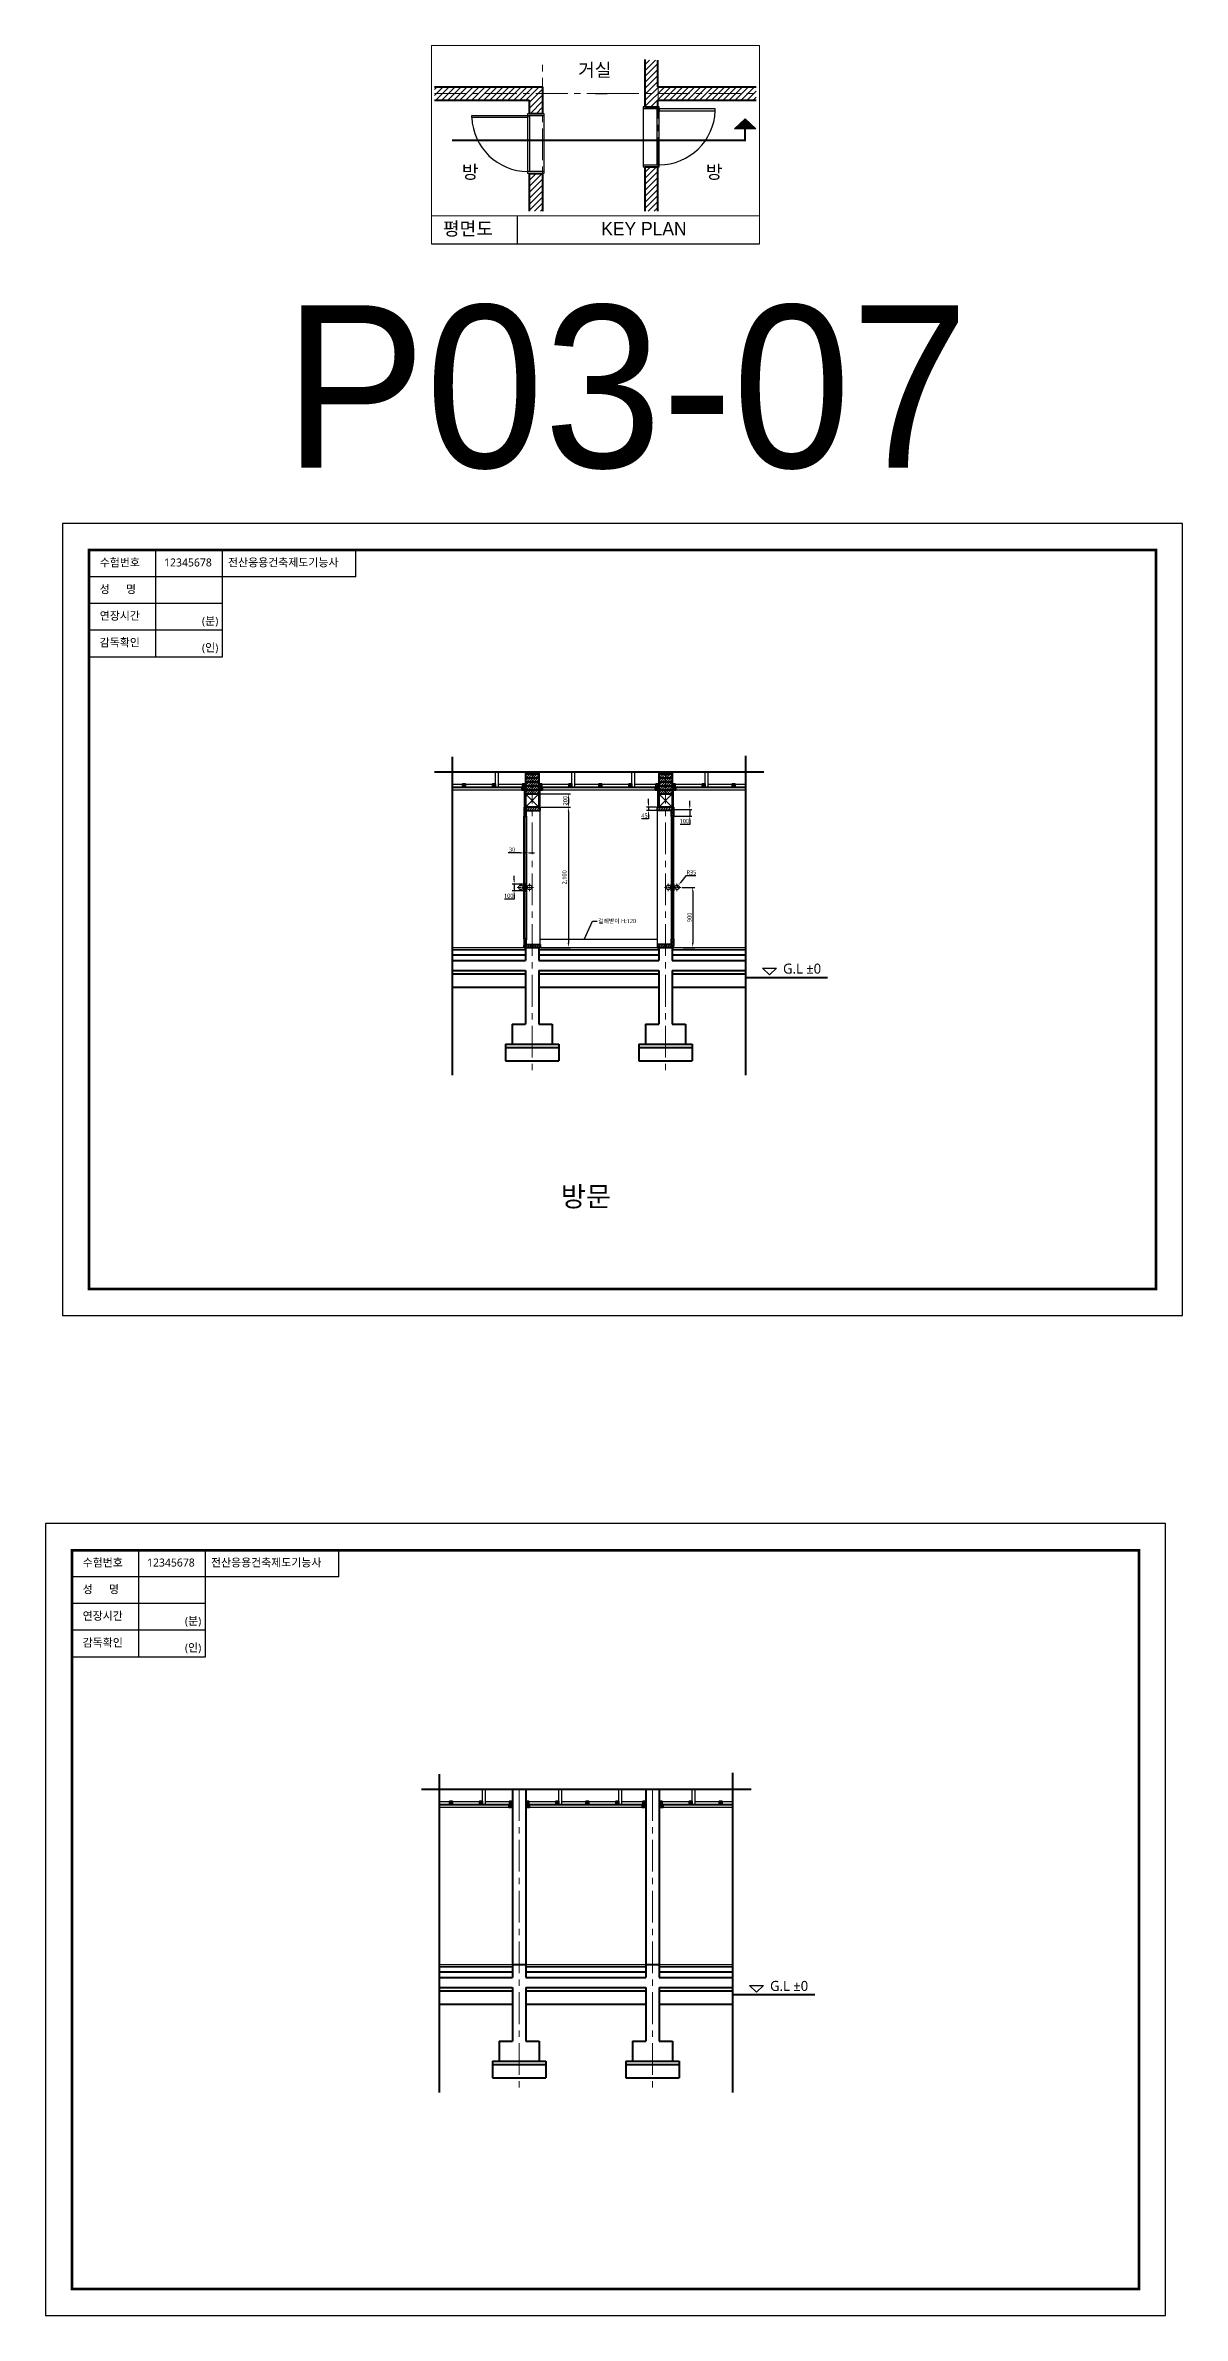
# Model space of a CAD drawing. Header units: millimetres. Extents: x 0 to 126056, y 2051 to 38499.
# Drawn here: x 21800 to 38856, y 2051 to 36101 of the extents above; entities that cross this region are included whole.
import ezdxf

# ---------------------------------------------------------------- set-up
doc = ezdxf.new("R2010")
doc.units = ezdxf.units.MM
doc.header["$LTSCALE"] = 15
doc.linetypes.add('CENTER', pattern=[50.8, 31.75, -6.35, 6.35, -6.35])
for name, color, linetype, lineweight in [('단면선', 2, 'Continuous', 40), ('마감선', 3, 'Continuous', 20), ('입면선', 4, 'Continuous', 30), ('중심선', 1, 'CENTER', 20), ('치수및문자', 7, 'Continuous', 30), ('해칭선', 5, 'Continuous', 9)]:
    doc.layers.add(name, color=color, linetype=linetype, lineweight=lineweight)
doc.styles.add('dim1', font='malgun.ttf')
doc.styles.get("Standard").update_dxf_attribs({"font": ''})
doc.styles.get('Standard').set_extended_font_data('Gulim')
doc.dimstyles.new('dim1', dxfattribs={"dimscale": 40, "dimtxt": 2.5, "dimasz": 2.5, "dimexe": 1.25, "dimexo": 0.625, "dimtad": 1, "dimdec": 0, "dimlunit": 6, "dimtxsty": 'dim1', "dimcen": 2.5, "dimadec": 0, "dimazin": 0, "dimtfac": 1, "dimtdec": 0, "dimtmove": 0, "dimatfit": 3, "dimfxl": 1, "dimarcsym": 0})

# ---------------------------------------------------------------- blocks, each defined once
blk = doc.blocks.new('*D255')
at = {"color": 0, "lineweight": -2, "transparency": 16777216}
for p, q in [((29217, 24873), (29675, 24873)), ((29237, 24673), (29675, 24673)), ((29644, 24811), (29644, 24736))]:
    blk.add_line(p, q, dxfattribs=at)
at = {"color": 0, "transparency": 16777216}
for points in [[(29633, 24811), (29654, 24811), (29644, 24873)], [(29633, 24736), (29654, 24736), (29644, 24673)]]:
    blk.add_solid(points, dxfattribs=at)
at = {"layer": 'Defpoints', "color": 0, "transparency": 16777216}
for p in [(29201, 24873), (29221, 24673), (29644, 24673)]:
    blk.add_point(p, dxfattribs=at)
at = {"color": 0, "transparency": 16777216, "insert": (29596, 24773), "char_height": 62.5, "attachment_point": 5, "rotation": 90, "style": 'dim1'}
blk.add_mtext('200', dxfattribs=at)
blk = doc.blocks.new('*D256')
at = {"color": 0, "lineweight": -2, "transparency": 16777216}
for p, q in [((29253, 24673), (29675, 24673)), ((29644, 24611), (29644, 22636)), ((29237, 22573), (29675, 22573))]:
    blk.add_line(p, q, dxfattribs=at)
at = {"color": 0, "transparency": 16777216}
for points in [[(29633, 24611), (29654, 24611), (29644, 24673)], [(29633, 22636), (29654, 22636), (29644, 22573)]]:
    blk.add_solid(points, dxfattribs=at)
at = {"layer": 'Defpoints', "color": 0, "transparency": 16777216}
for p in [(29237, 24673), (29221, 22573), (29644, 22573)]:
    blk.add_point(p, dxfattribs=at)
at = {"color": 0, "transparency": 16777216, "insert": (29590, 23623), "char_height": 62.5, "attachment_point": 5, "rotation": 90, "style": 'dim1'}
blk.add_mtext('2,100', dxfattribs=at)
blk = doc.blocks.new('*D257')
at = {"color": 0, "lineweight": -2, "transparency": 16777216}
for p, q in [((30966, 24673), (30814, 24673)), ((30966, 24628), (30814, 24628)), ((30845, 24736), (30845, 24798)), ((30845, 24673), (30845, 24628)), ((30845, 24566), (30845, 24503)), ((30845, 24503), (30741, 24503))]:
    blk.add_line(p, q, dxfattribs=at)
at = {"color": 0, "transparency": 16777216}
for points in [[(30835, 24736), (30856, 24736), (30845, 24673)], [(30835, 24566), (30856, 24566), (30845, 24628)]]:
    blk.add_solid(points, dxfattribs=at)
at = {"layer": 'Defpoints', "color": 0, "transparency": 16777216}
for p in [(30845, 24628), (30981, 24673), (30981, 24628)]:
    blk.add_point(p, dxfattribs=at)
at = {"color": 0, "transparency": 16777216, "insert": (30785, 24550), "char_height": 62.5, "attachment_point": 5, "style": 'dim1'}
blk.add_mtext('45', dxfattribs=at)
blk = doc.blocks.new('*D258')
at = {"color": 0, "lineweight": -2, "transparency": 16777216}
for p, q in [((31207, 24643), (31496, 24643)), ((31237, 24543), (31496, 24543)), ((31464, 24706), (31464, 24768)), ((31464, 24643), (31464, 24543)), ((31464, 24418), (31318, 24418)), ((31464, 24481), (31464, 24418))]:
    blk.add_line(p, q, dxfattribs=at)
at = {"color": 0, "transparency": 16777216}
for points in [[(31454, 24706), (31475, 24706), (31464, 24643)], [(31454, 24481), (31475, 24481), (31464, 24543)]]:
    blk.add_solid(points, dxfattribs=at)
at = {"layer": 'Defpoints', "color": 0, "transparency": 16777216}
for p in [(31191, 24643), (31221, 24543), (31464, 24543)]:
    blk.add_point(p, dxfattribs=at)
at = {"color": 0, "transparency": 16777216, "insert": (31383, 24466), "char_height": 62.5, "attachment_point": 5, "style": 'dim1'}
blk.add_mtext('100', dxfattribs=at)
blk = doc.blocks.new('*D259')
at = {"color": 0, "lineweight": -2, "transparency": 16777216}
for p, q in [((31271, 23473), (31293, 23501)), ((31406, 23648), (31331, 23550)), ((31556, 23648), (31406, 23648))]:
    blk.add_line(p, q, dxfattribs=at)
at = {"color": 0, "transparency": 16777216}
blk.add_solid([(31323, 23557), (31339, 23544), (31293, 23501)], dxfattribs=at)
at = {"layer": 'Defpoints', "color": 0, "transparency": 16777216}
for p in [(31293, 23501), (31271, 23473)]:
    blk.add_point(p, dxfattribs=at)
at = {"color": 0, "transparency": 16777216, "insert": (31489, 23696), "char_height": 62.5, "attachment_point": 5, "style": 'dim1'}
blk.add_mtext('R35', dxfattribs=at)
blk = doc.blocks.new('*D260')
at = {"color": 0, "lineweight": -2, "transparency": 16777216}
for p, q in [((28966, 23523), (28799, 23523)), ((28830, 23586), (28830, 23648)), ((28830, 23523), (28830, 23423)), ((28830, 23298), (28684, 23298)), ((28966, 23423), (28799, 23423)), ((28830, 23361), (28830, 23298))]:
    blk.add_line(p, q, dxfattribs=at)
at = {"color": 0, "transparency": 16777216}
for points in [[(28820, 23586), (28841, 23586), (28830, 23523)], [(28820, 23361), (28841, 23361), (28830, 23423)]]:
    blk.add_solid(points, dxfattribs=at)
at = {"layer": 'Defpoints', "color": 0, "transparency": 16777216}
for p in [(28981, 23523), (28830, 23423), (28981, 23423)]:
    blk.add_point(p, dxfattribs=at)
at = {"color": 0, "transparency": 16777216, "insert": (28749, 23346), "char_height": 62.5, "attachment_point": 5, "style": 'dim1'}
blk.add_mtext('100', dxfattribs=at)
blk = doc.blocks.new('*D261')
at = {"color": 0, "lineweight": -2, "transparency": 16777216}
for p, q in [((28919, 23990), (28739, 23990)), ((28981, 24005), (28981, 24021)), ((29011, 23990), (28981, 23990)), ((29011, 24005), (29011, 24021)), ((29074, 23990), (29136, 23990))]:
    blk.add_line(p, q, dxfattribs=at)
at = {"color": 0, "transparency": 16777216}
for points in [[(28919, 24000), (28919, 23979), (28981, 23990)], [(29074, 24000), (29074, 23979), (29011, 23990)]]:
    blk.add_solid(points, dxfattribs=at)
at = {"layer": 'Defpoints', "color": 0, "transparency": 16777216}
for p in [(28981, 23990), (28981, 23990), (29011, 23990)]:
    blk.add_point(p, dxfattribs=at)
at = {"color": 0, "transparency": 16777216, "insert": (28798, 24038), "char_height": 62.5, "attachment_point": 5, "style": 'dim1'}
blk.add_mtext('30', dxfattribs=at)
blk = doc.blocks.new('*D269')
at = {"color": 0, "lineweight": -2, "transparency": 16777216}
for p, q in [((31345, 23473), (31540, 23473)), ((31508, 23411), (31508, 22636)), ((31367, 22573), (31540, 22573))]:
    blk.add_line(p, q, dxfattribs=at)
at = {"color": 0, "transparency": 16777216}
for points in [[(31498, 23411), (31519, 23411), (31508, 23473)], [(31498, 22636), (31519, 22636), (31508, 22573)]]:
    blk.add_solid(points, dxfattribs=at)
at = {"layer": 'Defpoints', "color": 0, "transparency": 16777216}
for p in [(31330, 23473), (31352, 22573), (31508, 22573)]:
    blk.add_point(p, dxfattribs=at)
at = {"color": 0, "transparency": 16777216, "insert": (31461, 23023), "char_height": 62.5, "attachment_point": 5, "rotation": 90, "style": 'dim1'}
blk.add_mtext('900', dxfattribs=at)

msp = doc.modelspace()

# ---------------------------------------------------------------- hatches: boundary and pattern name
msp.add_hatch(color=0).paths.add_polyline_path([(32294.1, 35000.4), (32455.2, 34847.5), (32133, 34847.5)])
at = {"layer": '해칭선'}
h = msp.add_hatch(dxfattribs=at)
h.set_pattern_fill('ANSI31', color=0, scale=20)
h.set_pattern_definition([(45, (60685.415, -154670.39), (-44.90128, 44.90128), [])])
h.paths.add_polyline_path([(29255.9, 35480.8), (27633.8, 35480.8), (27633.8, 35380.8), (29255.9, 35380.8)])
h.paths.add_polyline_path([(29255.9, 35380.8), (27633.8, 35380.8), (27633.8, 35280.8), (29055.9, 35280.8), (29055.9, 35080.8), (29255.9, 35080.8)])
h.paths.add_polyline_path([(29255.9, 34180.8), (29055.9, 34180.8), (29055.9, 33616.7), (29255.9, 33616.7)])
h.paths.add_polyline_path([(30982.2, 35879.4), (30792.2, 35879.4), (30792.2, 35380.8), (30992.2, 35380.8), (30992.2, 35480.8), (30982.2, 35480.8)])
h.paths.add_polyline_path([(30982.2, 35280.8), (30992.2, 35280.8), (30992.2, 35380.8), (30792.2, 35380.8), (30792.2, 35180.8), (30982.2, 35180.8)])
h.paths.add_polyline_path([(32459.3, 35480.8), (30992.2, 35480.8), (30992.2, 35380.8), (32459.3, 35380.8)])
h.paths.add_polyline_path([(32459.3, 35380.8), (30992.2, 35380.8), (30992.2, 35280.8), (32459.3, 35280.8)])
h.paths.add_polyline_path([(30982.2, 34280.8), (30792.2, 34280.8), (30792.2, 33616.7), (30982.2, 33616.7)])
h = msp.add_hatch(dxfattribs=at)
h.set_pattern_fill('ANSI31', color=256, scale=8)
h.set_pattern_definition([(45, (-16192.04, -148289.346), (-17.9605122, 17.9605122), [])])
h.paths.add_polyline_path([(29101.5, 25206.4), (29001.5, 25206.4), (29001.5, 25173), (29101.5, 25173)])
h.paths.add_polyline_path([(29201.5, 25206.4), (29101.5, 25206.4), (29101.5, 25173), (29201.5, 25173)])
h.paths.add_polyline_path([(29201.5, 25173), (29101.5, 25173), (29101.5, 25113), (29201.5, 25113)])
h.paths.add_polyline_path([(29101.5, 25173), (29001.5, 25173), (29001.5, 25113), (29101.5, 25113)])
h.paths.add_polyline_path([(29101.5, 25113), (29001.5, 25113), (29001.5, 25053), (29101.5, 25053)])
h.paths.add_polyline_path([(29201.5, 25113), (29101.5, 25113), (29101.5, 25053), (29201.5, 25053)])
h.paths.add_polyline_path([(29201.5, 25053), (29101.5, 25053), (29101.5, 24993), (29201.5, 24993), (29201.5, 25018)])
h.paths.add_polyline_path([(29101.5, 25053), (29001.5, 25053), (29001.5, 24993), (29101.5, 24993)])
h.paths.add_polyline_path([(29101.5, 24993), (29001.5, 24993), (29001.5, 24973), (29001.5, 24933), (29101.5, 24933)])
h.paths.add_polyline_path([(29201.5, 24993), (29101.5, 24993), (29101.5, 24933), (29201.5, 24933)])
h.paths.add_polyline_path([(29201.5, 24933), (29101.5, 24933), (29101.5, 24873), (29201.5, 24873)])
h.paths.add_polyline_path([(29101.5, 24933), (29001.5, 24933), (29001.5, 24873), (29101.5, 24873)])
h = msp.add_hatch(dxfattribs=at)
h.set_pattern_fill('ANSI31', color=256, scale=8)
h.set_pattern_definition([(45, (-14192.04, -148289.346), (-17.9605122, 17.9605122), [])])
h.paths.add_polyline_path([(31101.5, 25206.4), (31001.5, 25206.4), (31001.5, 25173), (31101.5, 25173)])
h.paths.add_polyline_path([(31201.5, 25206.4), (31101.5, 25206.4), (31101.5, 25173), (31201.5, 25173)])
h.paths.add_polyline_path([(31201.5, 25173), (31101.5, 25173), (31101.5, 25113), (31201.5, 25113)])
h.paths.add_polyline_path([(31101.5, 25173), (31001.5, 25173), (31001.5, 25113), (31101.5, 25113)])
h.paths.add_polyline_path([(31101.5, 25113), (31001.5, 25113), (31001.5, 25053), (31101.5, 25053)])
h.paths.add_polyline_path([(31201.5, 25113), (31101.5, 25113), (31101.5, 25053), (31201.5, 25053)])
h.paths.add_polyline_path([(31201.5, 25053), (31101.5, 25053), (31101.5, 24993), (31201.5, 24993), (31201.5, 25018)])
h.paths.add_polyline_path([(31101.5, 25053), (31001.5, 25053), (31001.5, 24993), (31101.5, 24993)])
h.paths.add_polyline_path([(31101.5, 24993), (31001.5, 24993), (31001.5, 24973), (31001.5, 24933), (31101.5, 24933)])
h.paths.add_polyline_path([(31201.5, 24993), (31101.5, 24993), (31101.5, 24933), (31201.5, 24933)])
h.paths.add_polyline_path([(31201.5, 24933), (31101.5, 24933), (31101.5, 24873), (31201.5, 24873)])
h.paths.add_polyline_path([(31101.5, 24933), (31001.5, 24933), (31001.5, 24873), (31101.5, 24873)])
h = msp.add_hatch(dxfattribs=at)
h.set_pattern_fill('ANSI31', color=256, scale=8)
h.set_pattern_definition([(45, (-38679.572, -148289.346), (-17.9605122, 17.9605122), [])])
h.paths.add_polyline_path([(29101.5, 24673), (28981.5, 24673), (28981.5, 24643), (29011.5, 24643), (29011.5, 24628), (29101.5, 24628)])
h.paths.add_polyline_path([(29221.5, 24673), (29101.5, 24673), (29101.5, 24628), (29221.5, 24628)])
h = msp.add_hatch(dxfattribs=at)
h.set_pattern_fill('ANSI31', color=256, scale=8)
h.set_pattern_definition([(45, (-36679.572, -148289.346), (-17.9605122, 17.9605122), [])])
h.paths.add_polyline_path([(31101.5, 24673), (31221.5, 24673), (31221.5, 24643), (31191.5, 24643), (31191.5, 24628), (31101.5, 24628)])
h.paths.add_polyline_path([(30981.5, 24673), (31101.5, 24673), (31101.5, 24628), (30981.5, 24628)])
h = msp.add_hatch(dxfattribs=at)
h.set_pattern_fill('ANSI31', color=256, scale=8)
h.set_pattern_definition([(45, (-30560.205, -148289.346), (-17.9605122, 17.9605122), [])])
h.paths.add_polyline_path([(29101.5, 22618), (29011.5, 22618), (29011.5, 22603), (28981.5, 22603), (28981.5, 22573), (29101.5, 22573)])
h.paths.add_polyline_path([(29221.5, 22618), (29101.5, 22618), (29101.5, 22573), (29221.5, 22573)])
h = msp.add_hatch(dxfattribs=at)
h.set_pattern_fill('ANSI31', color=256, scale=8)
h.set_pattern_definition([(45, (-28560.205, -148289.346), (-17.9605122, 17.9605122), [])])
h.paths.add_polyline_path([(31101.5, 22618), (31191.5, 22618), (31191.5, 22603), (31221.5, 22603), (31221.5, 22573), (31101.5, 22573)])
h.paths.add_polyline_path([(30981.5, 22618), (31101.5, 22618), (31101.5, 22573), (30981.5, 22573)])

# ---------------------------------------------------------------- linework, layer by layer
at = {"color": 0, "linetype": 'CENTER'}
msp.add_line((30049, 35380.8), (30223.8, 35380.8), dxfattribs=at)
at = {"color": 0}
for p, q in [((32294.1, 35000.4), (32133, 34847.5)), ((32455.2, 34847.5), (32133, 34847.5)), ((28874.4, 33546.5), (28874.4, 33125.7)), ((27591.2, 33125.7), (32507.8, 33125.7))]:
    msp.add_line(p, q, dxfattribs=at)
for p, q in [((26455.9, 28530.7), (22455.9, 28530.7)), ((22455.9, 28530.7), (22455.9, 26930.7)), ((32554.2, 22261.1), (32765.5, 22261.1)), ((32659.8, 22158.8), (32554.2, 22261.1)), ((32659.8, 22158.8), (32765.5, 22261.1)), ((26200, 13530.7), (22200, 13530.7)), ((22200, 13530.7), (22200, 11930.7)), ((32359.6, 7002.7), (32570.9, 7002.7)), ((32465.2, 6900.4), (32359.6, 7002.7)), ((32465.2, 6900.4), (32570.9, 7002.7))]:
    msp.add_line(p, q)
at = {"color": 0, "const_width": 30}
msp.add_lwpolyline([(27898, 34679.5), (32294.1, 34679.5), (32294.1, 34847.5)], dxfattribs=at)
at = {"color": 0}
for points in [[(32294.1, 35000.4), (32455.2, 34847.5), (32133, 34847.5), (32294.1, 35000.4)], [(32294.1, 35000.4), (32455.2, 34847.5)]]:
    msp.add_lwpolyline(points, dxfattribs=at)
at = {"layer": '단면선', "color": 0}
for p, q in [((30792.2, 35890.3), (30792.2, 35180.8)), ((30982.2, 35879.4), (30982.2, 35480.8)), ((27633.8, 35480.8), (29255.9, 35480.8)), ((29255.9, 35480.8), (29255.9, 35080.8)), ((30982.2, 35480.8), (32459.3, 35480.8)), ((27633.8, 35280.8), (29055.9, 35280.8)), ((29055.9, 35280.8), (29055.9, 35080.8)), ((29055.9, 35080.8), (29255.9, 35080.8)), ((30792.2, 35180.8), (30982.2, 35180.8)), ((30982.2, 35280.8), (32459.3, 35280.8)), ((30982.2, 35280.8), (30982.2, 35180.8)), ((29055.9, 34180.8), (29255.9, 34180.8)), ((29055.9, 34180.8), (29055.9, 33616.7)), ((29255.9, 34180.8), (29255.9, 33616.7)), ((30792.2, 34280.8), (30792.2, 33616.7)), ((30792.2, 34280.8), (30982.2, 34280.8)), ((30982.2, 34280.8), (30982.2, 33616.7))]:
    msp.add_line(p, q, dxfattribs=at)
at = {"layer": '단면선'}
for p, q in [((27633.8, 25206.4), (32577.4, 25206.4)), ((27901.5, 25430.9), (27901.5, 20656.9)), ((29001.5, 25206.4), (29001.5, 24673)), ((29201.5, 25206.4), (29201.5, 24673)), ((31001.5, 25206.4), (31001.5, 24673)), ((31201.5, 25206.4), (31201.5, 24673)), ((32301.5, 25447.6), (32301.5, 20656.9)), ((27901.5, 24973), (29001.5, 24973)), ((29001.5, 25173), (29201.5, 25173)), ((29001.5, 25113), (29201.5, 25113)), ((29001.5, 25053), (29201.5, 25053)), ((29001.5, 24993), (29201.5, 24993)), ((29001.5, 24933), (29201.5, 24933)), ((29001.5, 24873), (29201.5, 24873)), ((29201.5, 24973), (31001.5, 24973)), ((31001.5, 25173), (31201.5, 25173)), ((31001.5, 25113), (31201.5, 25113)), ((31001.5, 25053), (31201.5, 25053)), ((31001.5, 24993), (31201.5, 24993)), ((31001.5, 24933), (31201.5, 24933)), ((31001.5, 24873), (31201.5, 24873)), ((31201.5, 24973), (32301.5, 24973)), ((29221.5, 24673), (28981.5, 24673)), ((28981.5, 24673), (28981.5, 24643)), ((28981.5, 24643), (29011.5, 24643)), ((28981.5, 22703), (28981.5, 24543)), ((29001.5, 24673), (29201.5, 24673)), ((29011.5, 24643), (29011.5, 24628)), ((29011.5, 24628), (29221.5, 24628)), ((29011.5, 24543), (29011.5, 22703)), ((29221.5, 24628), (29221.5, 24673)), ((30981.5, 24628), (30981.5, 24673)), ((30981.5, 24673), (31221.5, 24673)), ((31191.5, 24628), (30981.5, 24628)), ((31201.5, 24673), (31001.5, 24673)), ((31201.5, 24673), (31001.5, 24673)), ((31221.5, 24643), (31191.5, 24643)), ((31191.5, 24643), (31191.5, 24628)), ((31191.5, 24543), (31191.5, 22703)), ((31221.5, 24673), (31221.5, 24643)), ((31221.5, 22703), (31221.5, 24543)), ((28981.5, 23523), (29011.5, 23523)), ((29011.5, 23523), (29011.5, 23508)), ((31221.5, 23523), (31191.5, 23523)), ((31191.5, 23523), (31191.5, 23508)), ((27901.5, 22543), (29001.5, 22543)), ((28981.5, 22703), (29011.5, 22703)), ((28981.5, 22603), (29011.5, 22603)), ((28981.5, 22573), (28981.5, 22603)), ((29221.5, 22573), (28981.5, 22573)), ((29001.5, 22573), (29201.5, 22573)), ((29001.5, 22573), (29001.5, 22378)), ((29001.5, 22573), (29201.5, 22573)), ((29011.5, 22703), (29011.5, 22688)), ((29011.5, 22618), (29221.5, 22618)), ((29011.5, 22603), (29011.5, 22618)), ((29201.5, 22573), (29201.5, 22378)), ((29201.5, 22543), (31001.5, 22543)), ((29221.5, 22618), (29221.5, 22573)), ((31191.5, 22618), (30981.5, 22618)), ((30981.5, 22618), (30981.5, 22573)), ((30981.5, 22573), (31221.5, 22573)), ((31201.5, 22573), (31001.5, 22573)), ((31001.5, 22573), (31001.5, 22378)), ((31201.5, 22573), (31001.5, 22573)), ((31201.5, 22573), (31001.5, 22573)), ((31221.5, 22703), (31191.5, 22703)), ((31191.5, 22703), (31191.5, 22688)), ((31191.5, 22603), (31191.5, 22618)), ((31221.5, 22603), (31191.5, 22603)), ((31201.5, 22573), (31201.5, 22378)), ((31201.5, 22543), (32301.5, 22543)), ((31221.5, 22573), (31221.5, 22603)), ((27901.5, 22463), (29001.5, 22463)), ((27901.5, 22378), (29001.5, 22378)), ((27901.5, 22228), (29001.5, 22228)), ((27901.5, 22178), (29001.5, 22178)), ((29001.5, 22228), (29001.5, 21423)), ((29201.5, 22463), (31001.5, 22463)), ((29201.5, 22378), (31001.5, 22378)), ((29201.5, 22228), (31001.5, 22228)), ((29201.5, 22228), (29201.5, 21423)), ((29201.5, 22178), (31001.5, 22178)), ((31001.5, 22228), (31001.5, 21423)), ((31201.5, 22463), (32301.5, 22463)), ((31201.5, 22378), (32301.5, 22378)), ((31201.5, 22228), (32301.5, 22228)), ((31201.5, 22228), (31201.5, 21423)), ((31201.5, 22178), (32301.5, 22178)), ((27901.5, 21978), (29001.5, 21978)), ((29201.5, 21978), (31001.5, 21978)), ((31201.5, 21978), (32301.5, 21978)), ((32301.5, 22123), (33532.1, 22123)), ((28701.5, 21123), (29501.5, 21123)), ((28701.5, 21123), (28701.5, 20873)), ((28801.5, 21423), (29001.5, 21423)), ((28801.5, 21423), (28801.5, 21123)), ((29201.5, 21423), (29401.5, 21423)), ((29401.5, 21423), (29401.5, 21123)), ((29501.5, 21123), (29501.5, 20873)), ((30701.5, 21123), (31501.5, 21123)), ((30701.5, 21123), (30701.5, 20873)), ((30801.5, 21423), (31001.5, 21423)), ((30801.5, 21423), (30801.5, 21123)), ((31201.5, 21423), (31401.5, 21423)), ((31401.5, 21423), (31401.5, 21123)), ((31501.5, 21123), (31501.5, 20873)), ((28701.5, 21073), (29501.5, 21073)), ((28701.5, 20873), (29501.5, 20873)), ((30701.5, 21073), (31501.5, 21073)), ((30701.5, 20873), (31501.5, 20873)), ((27439.2, 9948), (32382.8, 9948)), ((27706.9, 10172.5), (27706.9, 5398.5)), ((28806.9, 9948), (28806.9, 7314.6)), ((29006.9, 9948), (29006.9, 7314.6)), ((30806.9, 9948), (30806.9, 7314.6)), ((31006.9, 9948), (31006.9, 7314.6)), ((32106.9, 10189.2), (32106.9, 5398.5)), ((27706.9, 9714.6), (28806.9, 9714.6)), ((29006.9, 9714.6), (30806.9, 9714.6)), ((31006.9, 9714.6), (32106.9, 9714.6)), ((27706.9, 7284.6), (28806.9, 7284.6)), ((27706.9, 7204.6), (28806.9, 7204.6)), ((28806.9, 7314.6), (28806.9, 7119.6)), ((28806.9, 7314.6), (29006.9, 7314.6)), ((29006.9, 7314.6), (29006.9, 7119.6)), ((29006.9, 7284.6), (30806.9, 7284.6)), ((29006.9, 7204.6), (30806.9, 7204.6)), ((30806.9, 7314.6), (30806.9, 7119.6)), ((30806.9, 7314.6), (31006.9, 7314.6)), ((31006.9, 7314.6), (31006.9, 7119.6)), ((31006.9, 7284.6), (32106.9, 7284.6)), ((31006.9, 7204.6), (32106.9, 7204.6)), ((27706.9, 7119.6), (28806.9, 7119.6)), ((27706.9, 6969.6), (28806.9, 6969.6)), ((27706.9, 6919.6), (28806.9, 6919.6)), ((28806.9, 6969.6), (28806.9, 6164.6)), ((29006.9, 7119.6), (30806.9, 7119.6)), ((29006.9, 6969.6), (30806.9, 6969.6)), ((29006.9, 6969.6), (29006.9, 6164.6)), ((29006.9, 6919.6), (30806.9, 6919.6)), ((30806.9, 6969.6), (30806.9, 6164.6)), ((31006.9, 7119.6), (32106.9, 7119.6)), ((31006.9, 6969.6), (32106.9, 6969.6)), ((31006.9, 6969.6), (31006.9, 6164.6)), ((31006.9, 6919.6), (32106.9, 6919.6)), ((32106.9, 6864.6), (33337.6, 6864.6)), ((27706.9, 6719.6), (28806.9, 6719.6)), ((29006.9, 6719.6), (30806.9, 6719.6)), ((31006.9, 6719.6), (32106.9, 6719.6)), ((28606.9, 6164.6), (28806.9, 6164.6)), ((28606.9, 6164.6), (28606.9, 5864.6)), ((29006.9, 6164.6), (29206.9, 6164.6)), ((29206.9, 6164.6), (29206.9, 5864.6)), ((30606.9, 6164.6), (30806.9, 6164.6)), ((30606.9, 6164.6), (30606.9, 5864.6)), ((31006.9, 6164.6), (31206.9, 6164.6)), ((31206.9, 6164.6), (31206.9, 5864.6)), ((28506.9, 5864.6), (29306.9, 5864.6)), ((28506.9, 5864.6), (28506.9, 5614.6)), ((28506.9, 5814.6), (29306.9, 5814.6)), ((29306.9, 5864.6), (29306.9, 5614.6)), ((30506.9, 5864.6), (31306.9, 5864.6)), ((30506.9, 5864.6), (30506.9, 5614.6)), ((30506.9, 5814.6), (31306.9, 5814.6)), ((31306.9, 5864.6), (31306.9, 5614.6)), ((28506.9, 5614.6), (29306.9, 5614.6)), ((30506.9, 5614.6), (31306.9, 5614.6))]:
    msp.add_line(p, q, dxfattribs=at)
for points in [[(28056.5, 24973), (28101.5, 24973), (28101.5, 25018), (28056.5, 25018)], [(28506.5, 24973), (28551.5, 24973), (28551.5, 25018), (28506.5, 25018)], [(28945.5, 24937), (28981.5, 24937), (28981.5, 24973), (28945.5, 24973)], [(28956.5, 24973), (29001.5, 24973), (29001.5, 25018), (28956.5, 25018)], [(29201.5, 24973), (29246.5, 24973), (29246.5, 25018), (29201.5, 25018)], [(29221.5, 24937), (29257.5, 24937), (29257.5, 24973), (29221.5, 24973)], [(29651.5, 24973), (29696.5, 24973), (29696.5, 25018), (29651.5, 25018)], [(30101.5, 24973), (30146.5, 24973), (30146.5, 25018), (30101.5, 25018)], [(30551.5, 24973), (30596.5, 24973), (30596.5, 25018), (30551.5, 25018)], [(30945.5, 24937), (30981.5, 24937), (30981.5, 24973), (30945.5, 24973)], [(30956.5, 24973), (31001.5, 24973), (31001.5, 25018), (30956.5, 25018)], [(31201.5, 24973), (31246.5, 24973), (31246.5, 25018), (31201.5, 25018)], [(31221.5, 24937), (31257.5, 24937), (31257.5, 24973), (31221.5, 24973)], [(31651.5, 24973), (31696.5, 24973), (31696.5, 25018), (31651.5, 25018)], [(32101.5, 24973), (32146.5, 24973), (32146.5, 25018), (32101.5, 25018)], [(28981.5, 24543), (29011.5, 24543), (29011.5, 24643), (28981.5, 24643)], [(31221.5, 24543), (31191.5, 24543), (31191.5, 24643), (31221.5, 24643)], [(28981.5, 23423), (29011.5, 23423), (29011.5, 23523), (28981.5, 23523)], [(31221.5, 23423), (31191.5, 23423), (31191.5, 23523), (31221.5, 23523)], [(28981.5, 22603), (29011.5, 22603), (29011.5, 22703), (28981.5, 22703)], [(31221.5, 22603), (31191.5, 22603), (31191.5, 22703), (31221.5, 22703)], [(27861.9, 9714.6), (27906.9, 9714.6), (27906.9, 9759.6), (27861.9, 9759.6)], [(28311.9, 9714.6), (28356.9, 9714.6), (28356.9, 9759.6), (28311.9, 9759.6)], [(28750.9, 9678.6), (28786.9, 9678.6), (28786.9, 9714.6), (28750.9, 9714.6)], [(28761.9, 9714.6), (28806.9, 9714.6), (28806.9, 9759.6), (28761.9, 9759.6)], [(29006.9, 9714.6), (29051.9, 9714.6), (29051.9, 9759.6), (29006.9, 9759.6)], [(29026.9, 9678.6), (29062.9, 9678.6), (29062.9, 9714.6), (29026.9, 9714.6)], [(29456.9, 9714.6), (29501.9, 9714.6), (29501.9, 9759.6), (29456.9, 9759.6)], [(29906.9, 9714.6), (29951.9, 9714.6), (29951.9, 9759.6), (29906.9, 9759.6)], [(30356.9, 9714.6), (30401.9, 9714.6), (30401.9, 9759.6), (30356.9, 9759.6)], [(30750.9, 9678.6), (30786.9, 9678.6), (30786.9, 9714.6), (30750.9, 9714.6)], [(30761.9, 9714.6), (30806.9, 9714.6), (30806.9, 9759.6), (30761.9, 9759.6)], [(31006.9, 9714.6), (31051.9, 9714.6), (31051.9, 9759.6), (31006.9, 9759.6)], [(31026.9, 9678.6), (31062.9, 9678.6), (31062.9, 9714.6), (31026.9, 9714.6)], [(31456.9, 9714.6), (31501.9, 9714.6), (31501.9, 9759.6), (31456.9, 9759.6)], [(31906.9, 9714.6), (31951.9, 9714.6), (31951.9, 9759.6), (31906.9, 9759.6)]]:
    msp.add_lwpolyline(points, close=True, dxfattribs=at)
at = {"layer": '마감선'}
for p, q in [((28981.5, 24973), (28981.5, 24673)), ((29221.5, 24973), (29221.5, 24673)), ((30981.5, 24973), (30981.5, 22573)), ((31221.5, 24973), (31221.5, 24673)), ((27901.5, 22573), (29001.5, 22573)), ((27901.5, 22573), (29001.5, 22573)), ((29201.5, 22573), (31001.5, 22573)), ((31201.5, 22573), (32301.5, 22573)), ((27706.9, 7314.6), (28806.9, 7314.6)), ((27706.9, 7314.6), (28806.9, 7314.6)), ((29006.9, 7314.6), (30806.9, 7314.6)), ((31006.9, 7314.6), (32106.9, 7314.6))]:
    msp.add_line(p, q, dxfattribs=at)
at = {"layer": '입면선', "color": 0}
for p, q in [((29035.9, 34180.8), (29035.9, 35080.8)), ((29035.9, 35080.8), (29275.9, 35080.8)), ((29275.9, 35080.8), (29275.9, 34180.8)), ((30767.2, 35180.8), (30767.2, 34280.8)), ((31007.2, 35180.8), (30767.2, 35180.8)), ((31007.2, 35150.8), (30767.2, 35150.8)), ((30977.2, 34310.8), (30977.2, 35150.8)), ((31007.2, 34280.8), (31007.2, 35180.8)), ((29035.9, 35050.8), (29275.9, 35050.8)), ((29065.9, 34210.8), (29065.9, 35050.8)), ((29275.9, 34210.8), (29035.9, 34210.8)), ((29275.9, 34180.8), (29035.9, 34180.8)), ((30767.2, 34310.8), (31007.2, 34310.8)), ((30767.2, 34280.8), (31007.2, 34280.8))]:
    msp.add_line(p, q, dxfattribs=at)
at = {"layer": '입면선'}
for p, q in [((28551.5, 25018), (28551.5, 25206.4)), ((28596.5, 24973), (28596.5, 25206.4)), ((29696.5, 25018), (29696.5, 25206.4)), ((29741.5, 24973), (29741.5, 25206.4)), ((30596.5, 25018), (30596.5, 25206.4)), ((30641.5, 24973), (30641.5, 25206.4)), ((31696.5, 24973), (31696.5, 25206.4)), ((31741.5, 24973), (31741.5, 25206.4)), ((27901.5, 25018), (28551.5, 25018)), ((27901.5, 24937), (28981.5, 24937)), ((28596.5, 25018), (29001.5, 25018)), ((29201.5, 25018), (29696.5, 25018)), ((29221.5, 24937), (30981.5, 24937)), ((29741.5, 25018), (30596.5, 25018)), ((30641.5, 25018), (31001.5, 25018)), ((31201.5, 25018), (31696.5, 25018)), ((31221.5, 24937), (32301.5, 24937)), ((31741.5, 25018), (32301.5, 25018)), ((29221.5, 22618), (29221.5, 24628)), ((30981.5, 22618), (30981.5, 24628)), ((30981.5, 22693), (29221.5, 22693)), ((28356.9, 9759.6), (28356.9, 9948)), ((28401.9, 9714.6), (28401.9, 9948)), ((29501.9, 9759.6), (29501.9, 9948)), ((29546.9, 9714.6), (29546.9, 9948)), ((30401.9, 9759.6), (30401.9, 9948)), ((30446.9, 9714.6), (30446.9, 9948)), ((31501.9, 9714.6), (31501.9, 9948)), ((31546.9, 9714.6), (31546.9, 9948)), ((27706.9, 9759.6), (28356.9, 9759.6)), ((27706.9, 9678.6), (28786.9, 9678.6)), ((28401.9, 9759.6), (28806.9, 9759.6)), ((29006.9, 9759.6), (29501.9, 9759.6)), ((29026.9, 9678.6), (30786.9, 9678.6)), ((29546.9, 9759.6), (30401.9, 9759.6)), ((30446.9, 9759.6), (30806.9, 9759.6)), ((31006.9, 9759.6), (31501.9, 9759.6)), ((31026.9, 9678.6), (32106.9, 9678.6)), ((31546.9, 9759.6), (32106.9, 9759.6))]:
    msp.add_line(p, q, dxfattribs=at)
at = {"layer": '입면선', "color": 0}
for points in [[(31007.2, 35150.8), (31007.2, 35120.8), (31847.2, 35120.8), (31847.2, 35150.8)], [(29035.9, 35050.8), (29035.9, 35020.8), (28195.9, 35020.8), (28195.9, 35050.8)]]:
    msp.add_lwpolyline(points, close=True, dxfattribs=at)
at = {"layer": '입면선'}
for centre in [(28931.5, 23473), (29061.5, 23473), (31141.5, 23473), (31271.5, 23473)]:
    msp.add_circle(centre, 35, dxfattribs=at)
at = {"layer": '입면선', "color": 0}
for centre, start, end in [((31006.8, 35151.8), 270.02629, 357.89045), ((29036.3, 35051.8), 182.10955, 269.97371)]:
    msp.add_arc(centre, 841, start, end, dxfattribs=at)
at = {"layer": '중심선', "color": 0}
for p, q in [((29255.9, 33616.7), (29255.9, 35851.8)), ((30992.2, 35480.8), (30992.2, 33616.7)), ((27633.8, 35380.8), (30049, 35380.8)), ((30223.8, 35380.8), (32459.3, 35380.8))]:
    msp.add_line(p, q, dxfattribs=at)
at = {"layer": '중심선'}
for p, q in [((29101.5, 25206.4), (29101.5, 20656.9)), ((31101.5, 25206.4), (31101.5, 20656.9)), ((28906.9, 9948), (28906.9, 5398.5)), ((30906.9, 9948), (30906.9, 5398.5))]:
    msp.add_line(p, q, dxfattribs=at)
at = {"layer": '중심선', "ltscale": 0.1}
for p, q in [((28931.5, 23531.1), (28931.5, 23414.9)), ((29061.5, 23531.1), (29061.5, 23414.9)), ((31141.5, 23531.1), (31141.5, 23414.9)), ((31271.5, 23531.1), (31271.5, 23414.9)), ((28873.4, 23473), (29119.6, 23473)), ((31329.6, 23473), (31083.4, 23473))]:
    msp.add_line(p, q, dxfattribs=at)
at = {"layer": '치수및문자'}
for p, q in [((23455.9, 26930.7), (23455.9, 28530.7)), ((24455.9, 26930.7), (24455.9, 28530.7)), ((26455.9, 28130.7), (26455.9, 28530.7)), ((26455.9, 28130.7), (22455.9, 28130.7)), ((24455.9, 27730.7), (22455.9, 27730.7)), ((24455.9, 27330.7), (22455.9, 27330.7)), ((22455.9, 26930.7), (24455.9, 26930.7)), ((23200, 11930.7), (23200, 13530.7)), ((24200, 11930.7), (24200, 13530.7)), ((26200, 13130.7), (26200, 13530.7)), ((26200, 13130.7), (22200, 13130.7)), ((24200, 12730.7), (22200, 12730.7)), ((24200, 12330.7), (22200, 12330.7)), ((22200, 11930.7), (24200, 11930.7))]:
    msp.add_line(p, q, dxfattribs=at)
for points in [[(22055.9, 17050.7), (38855.9, 17050.7), (38855.9, 28930.7), (22055.9, 28930.7)], [(21800, 2050.7), (38600, 2050.7), (38600, 13930.7), (21800, 13930.7)]]:
    msp.add_lwpolyline(points, close=True, dxfattribs=at)
at = {"layer": '치수및문자', "const_width": 40}
for points in [[(22455.9, 17450.7), (38455.9, 17450.7), (38455.9, 28530.7), (22455.9, 28530.7)], [(22200, 2450.7), (38200, 2450.7), (38200, 13530.7), (22200, 13530.7)]]:
    msp.add_lwpolyline(points, close=True, dxfattribs=at)
at = {"layer": '해칭선', "color": 0}
for p, q in [((27591.2, 36101.1), (32507.8, 36101.1)), ((27591.2, 33125.7), (27591.2, 36101.1)), ((32507.8, 36101.1), (32507.8, 33125.7)), ((32507.8, 33546.5), (27591.2, 33546.5))]:
    msp.add_line(p, q, dxfattribs=at)
at = {"layer": '해칭선'}
for p, q in [((28056.5, 24973), (28101.5, 25018)), ((28506.5, 24973), (28551.5, 25018)), ((28945.5, 24937), (28981.5, 24973)), ((28945.5, 24955), (28963.5, 24973)), ((28956.5, 24973), (29001.5, 25018)), ((28963.5, 24937), (28981.5, 24955)), ((29001.5, 24673), (29201.5, 24873)), ((29001.5, 24873), (29201.5, 24673)), ((29201.5, 24973), (29246.5, 25018)), ((29221.5, 24937), (29257.5, 24973)), ((29221.5, 24955), (29239.5, 24973)), ((29239.5, 24937), (29257.5, 24955)), ((29651.5, 24973), (29696.5, 25018)), ((30101.5, 24973), (30146.5, 25018)), ((30551.5, 24973), (30596.5, 25018)), ((30945.5, 24937), (30981.5, 24973)), ((30945.5, 24955), (30963.5, 24973)), ((30956.5, 24973), (31001.5, 25018)), ((30963.5, 24937), (30981.5, 24955)), ((31201.5, 24873), (31001.5, 24673)), ((31001.5, 24873), (31201.5, 24673)), ((31201.5, 24973), (31246.5, 25018)), ((31221.5, 24937), (31257.5, 24973)), ((31221.5, 24955), (31239.5, 24973)), ((31239.5, 24937), (31257.5, 24955)), ((31651.5, 24973), (31696.5, 25018)), ((32101.5, 24973), (32146.5, 25018)), ((28981.5, 24543), (29011.5, 24643)), ((31221.5, 24543), (31191.5, 24643)), ((28981.5, 23423), (29011.5, 23523)), ((31221.5, 23423), (31191.5, 23523)), ((29011.5, 23473), (29061.5, 23473)), ((31191.5, 23473), (31141.5, 23473)), ((28981.5, 22603), (29011.5, 22703)), ((29237.1, 22573), (29570.5, 22573)), ((31221.5, 22603), (31191.5, 22703)), ((27861.9, 9714.6), (27906.9, 9759.6)), ((28311.9, 9714.6), (28356.9, 9759.6)), ((28750.9, 9678.6), (28786.9, 9714.6)), ((28750.9, 9696.6), (28768.9, 9714.6)), ((28761.9, 9714.6), (28806.9, 9759.6)), ((28768.9, 9678.6), (28786.9, 9696.6)), ((29006.9, 9714.6), (29051.9, 9759.6)), ((29026.9, 9678.6), (29062.9, 9714.6)), ((29026.9, 9696.6), (29044.9, 9714.6)), ((29044.9, 9678.6), (29062.9, 9696.6)), ((29456.9, 9714.6), (29501.9, 9759.6)), ((29906.9, 9714.6), (29951.9, 9759.6)), ((30356.9, 9714.6), (30401.9, 9759.6)), ((30750.9, 9678.6), (30786.9, 9714.6)), ((30750.9, 9696.6), (30768.9, 9714.6)), ((30761.9, 9714.6), (30806.9, 9759.6)), ((30768.9, 9678.6), (30786.9, 9696.6)), ((31006.9, 9714.6), (31051.9, 9759.6)), ((31026.9, 9678.6), (31062.9, 9714.6)), ((31026.9, 9696.6), (31044.9, 9714.6)), ((31044.9, 9678.6), (31062.9, 9696.6)), ((31456.9, 9714.6), (31501.9, 9759.6)), ((31906.9, 9714.6), (31951.9, 9759.6))]:
    msp.add_line(p, q, dxfattribs=at)

# ---------------------------------------------------------------- texts
msp.add_text('P03-07', height=2434.91).set_placement((25378.2, 29768.5))
at = {"style": 'dim1'}
for s, height, p in [('수험번호', 120, (22614.9, 28285.6)), ('12345678', 120, (23580.5, 28285.6)), ('전산응용건축제도기능사', 120, (24539.2, 28285.6)), ('성      명', 120, (22614.9, 27885.6)), ('연장시간', 120, (22614.9, 27485.6)), ('(분)', 120, (24148.6, 27409.9)), ('감독확인', 120, (22614.9, 27085.6)), ('(인)', 120, (24148.6, 27009.9)), ('G.L ±0', 150, (32863.2, 22179)), ('방문', 300, (29530.9, 18685.9)), ('수험번호', 120, (22359.1, 13285.6)), ('12345678', 120, (23324.7, 13285.6)), ('전산응용건축제도기능사', 120, (24283.4, 13285.6)), ('성      명', 120, (22359.1, 12885.6)), ('연장시간', 120, (22359.1, 12485.6)), ('(분)', 120, (23892.7, 12409.9)), ('감독확인', 120, (22359.1, 12085.6)), ('(인)', 120, (23892.7, 12009.9)), ('G.L ±0', 150, (32668.6, 6920.6))]:
    msp.add_text(s, height=height, dxfattribs=at).set_placement(p)
at = {"insert": (30090.5, 22999), "char_height": 62.5, "attachment_point": 1, "style": 'dim1'}
msp.add_mtext('걸레받이 H:120', dxfattribs=at)
at = {"layer": '치수및문자', "color": 0}
for s, p in [('거실', (29788, 35633.4)), ('방', (28045.8, 34103.9)), ('방', (31704.7, 34103.9)), ('평면도', (27760.4, 33252.4)), ('KEY PLAN', (30136.9, 33252.4))]:
    msp.add_text(s, height=200, dxfattribs=at).set_placement(p)

# ---------------------------------------------------------------- dimensions: what is measured, and where the dimension line sits
for base, p1, p2, picture, middle in [((29643.5, 24673), (29201.5, 24873), (29221.5, 24673), '*D255', (29595.6, 24773)), ((29643.5, 22573), (29237.1, 24673), (29221.5, 22573), '*D256', (29590.2, 23623)), ((30845.1, 24628), (30981.5, 24673), (30981.5, 24628), '*D257', (30785, 24550.4)), ((31464.4, 24543), (31191.5, 24643), (31221.5, 24543), '*D258', (31383.4, 24466.1)), ((28830.1, 23423), (28981.5, 23523), (28981.5, 23423), '*D260', (28749.1, 23346.1)), ((31508.4, 22573), (31329.6, 23473), (31351.6, 22573), '*D269', (31460.5, 23023))]:
    dim = msp.add_linear_dim(base=base, p1=p1, p2=p2, angle=90, dimstyle='dim1', override={"dimscale": 25, "dimtoh": 1})
    dim.commit()
    dim.dimension.update_dxf_attribs({"geometry": picture, "text_midpoint": middle})
dim = msp.add_linear_dim(base=(28981.5, 23989.8), p1=(29011.5, 23989.8), p2=(28981.5, 23989.8), dimstyle='dim1', override={"dimscale": 25, "dimtoh": 1})
dim.commit()
dim.dimension.update_dxf_attribs({"geometry": '*D261', "text_midpoint": (28797.6, 24037.7)})
dim = msp.add_radius_dim(center=(31271.5, 23473), mpoint=(31292.8, 23500.8), dimstyle='dim1', override={"dimscale": 25, "dimtoh": 1})
dim.commit()
dim.dimension.update_dxf_attribs({"geometry": '*D259', "text_midpoint": (31488.8, 23648.1), "dimtype": 164})

# ---------------------------------------------------------------- leaders
at = {"annotation_type": 0, "has_hookline": 1, "hookline_direction": 0, "text_width": 592.9}
msp.add_leader([(29880.8, 22693), (30007.1, 22967.7), (30074.9, 22967.7)], dimstyle='dim1', override={"dimscale": 25, "dimgap": 0.625, "dimtad": 0, "dimtoh": 1}, dxfattribs=at)

doc.saveas('drawing.dxf')
